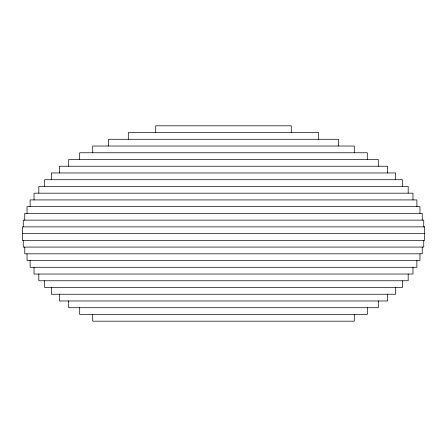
<?xml version="1.0" encoding="UTF-8"?>
<svg xmlns="http://www.w3.org/2000/svg" width="447" height="447" viewBox="0 0 447 447"><rect width="100%" height="100%" fill="white"/><g stroke="black" fill="none" stroke-linecap="round" stroke-linejoin="round"><path stroke-width="0.67" d="M22.35 233.608L424.65 233.608M423.75 226.869L423.75 220.131L23.25 220.131L23.25 226.869M423.75 240.341L423.75 247.079L23.25 247.079L23.25 240.341M422.236 220.131L422.236 213.392L24.764 213.392L24.764 220.131M422.236 247.079L422.236 253.818L24.764 253.818L24.764 247.079M419.957 213.392L419.957 206.659L27.043 206.659L27.043 213.392M419.957 253.818L419.957 260.551L27.043 260.551L27.043 253.818M416.878 206.659L416.878 199.921L30.122 199.921L30.122 206.659M416.878 260.551L416.878 267.289L30.122 267.289L30.122 260.551M412.972 199.921L412.972 193.182L34.028 193.182L34.028 199.921M412.972 267.289L412.972 274.028L34.028 274.028L34.028 267.289M408.178 193.182L408.178 186.449L38.822 186.449L38.822 193.182M408.178 274.028L408.178 280.766L38.822 280.766L38.822 274.028M402.429 186.449L402.429 179.711L44.571 179.711L44.571 186.449M402.429 280.766L402.429 287.499L44.571 287.499L44.571 280.766M395.629 179.711L395.629 172.972L51.371 172.972L51.371 179.711M395.629 287.499L395.629 294.238L51.371 294.238L51.371 287.499M387.644 172.972L387.644 166.234L59.356 166.234L59.356 172.972M387.644 294.238L387.644 300.976L59.356 300.976L59.356 294.238M378.296 166.234L378.296 159.501L68.704 159.501L68.704 166.234M378.296 300.976L378.296 307.709L68.704 307.709L68.704 300.976M367.317 159.501L367.317 152.762L79.683 152.762L79.683 159.501M367.317 307.709L367.317 314.448L79.683 314.448L79.683 307.709M354.292 152.762L354.292 146.024L92.708 146.024L92.708 152.762M354.292 314.448L354.292 321.186L92.708 321.186L92.708 314.448M338.535 146.024L338.535 139.291L108.465 139.291L108.465 146.024M318.694 139.291L318.694 132.552L128.306 132.552L128.306 139.291M291.282 132.552L291.282 125.814L155.718 125.814L155.718 132.552M424.65 226.869L22.35 226.869L22.35 240.341L424.65 240.341L424.65 226.869"/></g></svg>
